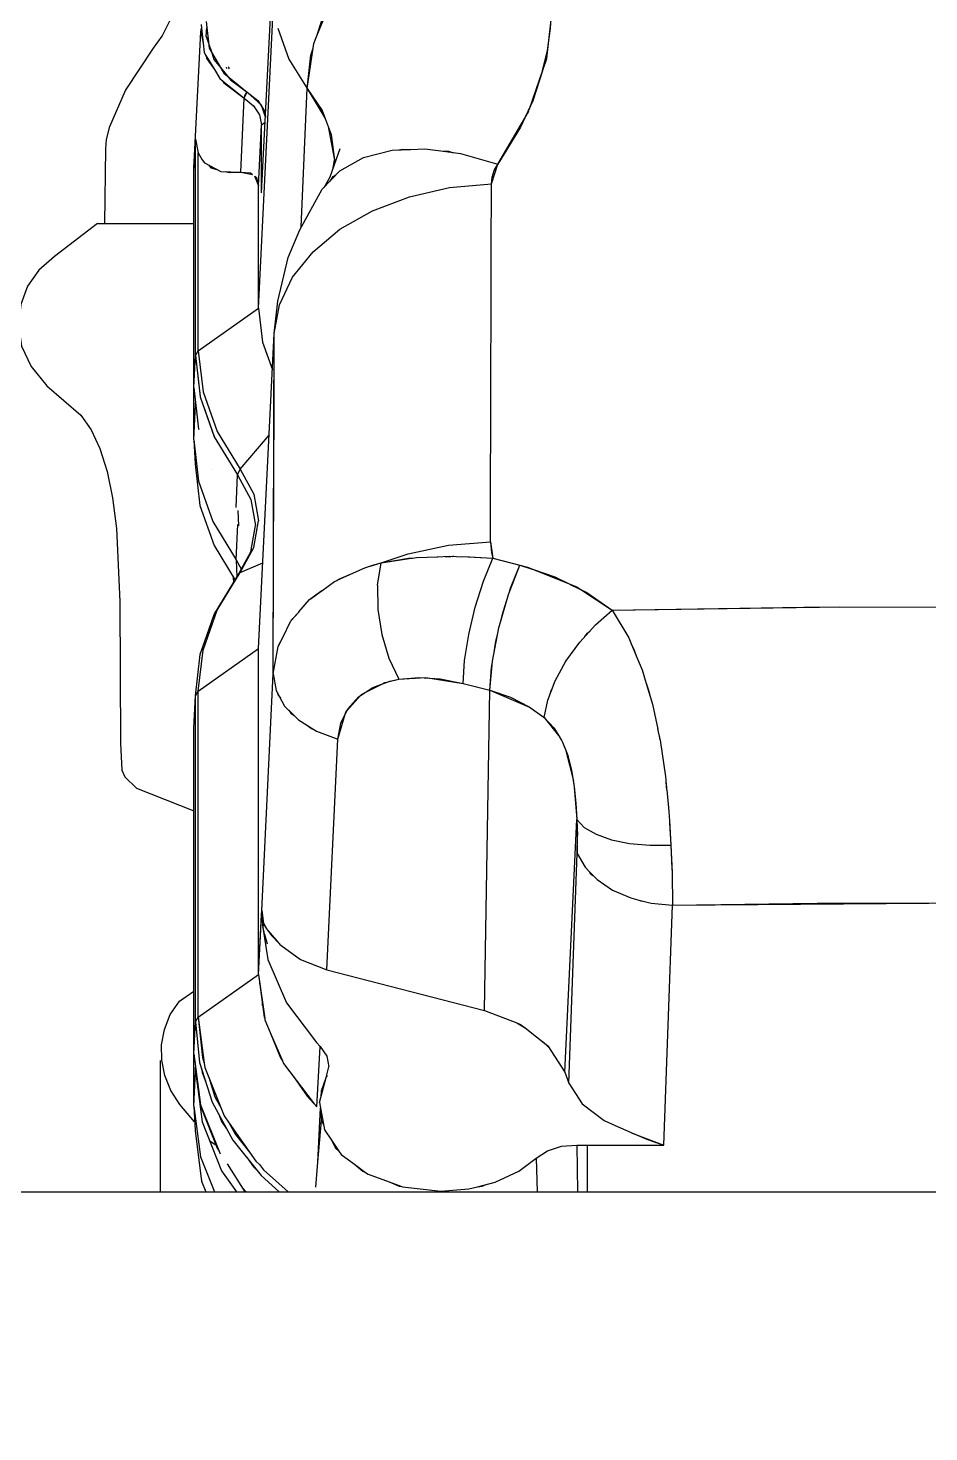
# Model space of a CAD drawing. Header units: millimetres. Extents: x 1084702 to 1166801, y 36632 to 124519.
# Drawn here: x 1102688 to 1102779.5, y 45858.5 to 46001 of the extents above; entities that cross this region are included whole.
import ezdxf

# ---------------------------------------------------------------- set-up
doc = ezdxf.new("R2010")
doc.units = ezdxf.units.MM
doc.header["$LTSCALE"] = 250
doc.layers.get('0').update_dxf_attribs({"color": 255})
doc.layers.add('%posline', color=240, linetype='Continuous')
doc.layers.add('%symbol', color=1, linetype='Continuous')
doc.styles.add('ROMANS', font='ROMANS.shx', dxfattribs={"height": 100})
doc.dimstyles.new('dott', dxfattribs={"dimscale": 100, "dimtxt": 150, "dimasz": 0.01, "dimexe": 0.5, "dimexo": 1, "dimgap": 1, "dimtad": 1, "dimdsep": 46, "dimtxsty": 'ROMANS', "dimcen": 1.5, "dimclrd": 1, "dimclre": 1, "dimclrt": 2, "dimazin": 2, "dimtfac": 1, "dimtmove": 2, "dimatfit": 3, "dimldrblk": 'DOT', "dimfxl": 1, "dimtvp": 100, "dimtolj": 1, "dimarcsym": 0})

# ---------------------------------------------------------------- blocks, each defined once
blk = doc.blocks.new('_Dot')
at = {"color": 0, "linetype": 'ByBlock', "lineweight": -2}
blk.add_line((-0.5, 0), (-1, 0), dxfattribs=at)
at = {"color": 0, "linetype": 'ByBlock', "const_width": 0.5}
blk.add_lwpolyline([(-0.25, 0, 1), (0.25, 0, 1)], format="xyb", close=True, dxfattribs=at)
blk = doc.blocks.new('GENERATOR-BORDE')
for p, q in [((-2371.62, -339.52), (-1799.18, -339.51)), ((-2139.98, -339.52), (-2139.98, -352.88)), ((-2136.46, -345.76), (-2135.79, -340.61)), ((-2135.91, -343.07), (-2134.49, -339.52)), ((-2135.85, -340.86), (-2135.81, -340.74)), ((-2135.79, -340.61), (-2135.35, -339.52)), ((-2133.76, -341.66), (-2132.26, -339.52)), ((-2133.21, -342.37), (-2131.39, -339.52)), ((-2131.67, -339.96), (-2131.27, -339.52)), ((-2129.75, -341.19), (-2127.92, -339.52)), ((-2129.5, -341.77), (-2127.02, -339.52)), ((-2124.2, -340.01), (-2123.98, -342.54)), ((-2118.89, -341.32), (-2116.76, -340.53)), ((-2116.76, -340.53), (-2115.56, -340.09)), ((-2116.76, -340.53), (-2115.72, -340.11)), ((-2115.72, -340.11), (-2115.56, -340.09)), ((-2115.56, -340.09), (-2115.4, -340.03)), ((-2115.4, -340.03), (-2111.52, -339.58)), ((-2111.52, -339.58), (-2111.52, -339.58)), ((-2111.52, -339.58), (-2108.67, -339.82)), ((-2108.67, -339.82), (-2107.78, -340.05)), ((-2107.78, -340.05), (-2107.31, -340.11)), ((-2107.78, -340.05), (-2105.99, -340.51)), ((-2107.31, -340.11), (-2106.89, -340.28)), ((-2105.99, -340.51), (-2103.6, -341.62)), ((-2101.82, -342.93), (-2101.73, -339.52)), ((-2097.71, -344.28), (-2097.62, -339.52)), ((-2096.61, -339.52), (-2096.61, -344.27)), ((-2136.46, -345.76), (-2135.85, -340.86)), ((-2135.74, -346.63), (-2133.76, -341.66)), ((-2132.62, -344.78), (-2129.75, -341.19)), ((-2131.18, -342.98), (-2130.54, -342.06)), ((-2130.54, -342.06), (-2130.16, -341.7)), ((-2129.91, -342.29), (-2129.5, -341.77)), ((-2120.26, -342.33), (-2119.14, -341.5)), ((-2120.26, -342.33), (-2119.42, -341.62)), ((-2119.42, -341.62), (-2119.14, -341.5)), ((-2119.14, -341.5), (-2118.89, -341.32)), ((-2103.6, -341.62), (-2103.59, -341.63)), ((-2103.59, -341.63), (-2103.59, -341.63)), ((-2103.59, -341.63), (-2101.82, -342.93)), ((-2136.58, -348.23), (-2135.91, -343.07)), ((-2136.58, -348.23), (-2135.91, -343.07)), ((-2135.91, -348.37), (-2133.92, -343.39)), ((-2132.98, -346.5), (-2130.29, -342.64)), ((-2132.36, -345.35), (-2130.93, -343.56)), ((-2130.29, -342.64), (-2129.91, -342.29)), ((-2123.98, -342.54), (-2123.63, -346.77)), ((-2123.98, -342.54), (-2123.71, -348.07)), ((-2121.86, -343.67), (-2121.62, -343.32)), ((-2121.62, -343.32), (-2120.26, -342.33)), ((-2101.82, -342.93), (-2100.68, -343.68)), ((-2101.82, -342.93), (-2100.68, -343.68)), ((-2135.86, -348.17), (-2134.21, -343.95)), ((-2134.97, -344.7), (-2134.33, -344.25)), ((-2134.97, -344.7), (-2134.33, -344.25)), ((-2134.72, -348.64), (-2132.62, -344.78)), ((-2134.21, -343.95), (-2134.02, -343.65)), ((-2123.32, -345.84), (-2122.6, -344.77)), ((-2122.6, -344.77), (-2121.86, -343.67)), ((-2122.6, -344.77), (-2122.17, -343.93)), ((-2122.17, -343.93), (-2121.86, -343.67)), ((-2100.68, -343.68), (-2099.26, -344.15)), ((-2100.68, -343.68), (-2099.26, -344.15)), ((-2099.26, -344.15), (-2097.71, -344.28)), ((-2099.26, -344.15), (-2097.71, -344.28)), ((-2097.71, -344.28), (-2096.61, -344.27)), ((-2097.71, -344.28), (-2096.61, -344.27)), ((-2096.61, -344.27), (-2088.88, -344.27)), ((-2096.61, -344.27), (-2088.88, -344.27)), ((-2091.96, -345.45), (-2090.54, -344.84)), ((-2091.8, -345.38), (-2088.88, -344.27)), ((-2090.54, -344.84), (-2088.88, -344.27)), ((-2090.23, -344.74), (-2090.05, -344.71)), ((-2089.68, -344.55), (-2089.62, -344.55)), ((-2088.88, -344.27), (-2087.99, -368.65)), ((-2088.88, -344.27), (-2087.99, -368.65)), ((-2136.58, -348.23), (-2136.46, -345.76)), ((-2136.58, -348.23), (-2136.46, -345.76)), ((-2133.77, -346.68), (-2133.25, -345.94)), ((-2132.98, -346.5), (-2132.36, -345.35)), ((-2123.81, -348.6), (-2123.32, -345.84)), ((-2123.63, -346.77), (-2123.41, -346.34)), ((-2094.93, -346.78), (-2093.81, -346.25)), ((-2094.93, -346.78), (-2093.81, -346.25)), ((-2093.81, -346.25), (-2092.18, -345.54)), ((-2092.18, -345.54), (-2092.12, -345.52)), ((-2092.11, -345.5), (-2092.07, -345.48)), ((-2092.07, -345.48), (-2091.97, -345.45)), ((-2136.41, -351.77), (-2135.74, -346.63)), ((-2135.47, -352.17), (-2133.5, -347.23)), ((-2134.09, -347.48), (-2133.77, -346.68)), ((-2133.5, -347.23), (-2132.98, -346.5)), ((-2123.63, -346.77), (-2123.63, -347.59)), ((-2097.16, -348.46), (-2094.93, -346.78)), ((-2097.16, -348.46), (-2094.93, -346.78)), ((-2136.58, -348.23), (-2136.58, -353.54)), ((-2136.58, -348.23), (-2136.41, -351.77)), ((-2136.58, -348.23), (-2136.58, -353.54)), ((-2136.58, -348.23), (-2136.41, -351.77)), ((-2136.58, -353.54), (-2135.91, -348.37)), ((-2135.99, -352.67), (-2134.72, -348.64)), ((-2135.87, -348.27), (-2135.86, -348.17)), ((-2135.07, -351.18), (-2134.44, -349.18)), ((-2134.44, -349.18), (-2133.81, -348.03)), ((-2127.47, -352.56), (-2124.38, -348.47)), ((-2126.47, -351.24), (-2125.07, -349.23)), ((-2125.07, -349.23), (-2124.44, -348.54)), ((-2124.38, -348.47), (-2124.08, -348.16)), ((-2124.08, -348.16), (-2123.76, -354.3)), ((-2124.08, -348.16), (-2123.76, -354.3)), ((-2123.81, -348.6), (-2123.14, -351.13)), ((-2123.66, -349.16), (-2123.63, -349.79)), ((-2123.63, -349.27), (-2123.63, -349.79)), ((-2098.5, -350.57), (-2097.16, -348.46)), ((-2098.5, -350.57), (-2097.16, -348.46)), ((-2135.75, -351.65), (-2135.36, -350.66)), ((-2123.63, -349.79), (-2123.14, -351.13)), ((-2098.93, -351.69), (-2098.5, -350.57)), ((-2098.93, -351.69), (-2098.5, -350.57)), ((-2098.5, -350.57), (-2097.65, -373.89)), ((-2098.5, -350.57), (-2097.65, -373.89)), ((-2136.41, -351.77), (-2136.41, -352.19)), ((-2135.81, -352.09), (-2135.75, -351.65)), ((-2135.52, -352.6), (-2135.47, -352.17)), ((-2123.14, -351.12), (-2123.14, -351.13)), ((-2123.14, -351.12), (-2123.14, -351.13)), ((-2123.14, -351.13), (-2122.87, -352.21)), ((-2123.14, -351.13), (-2123, -351.33)), ((-2123.14, -351.13), (-2122.87, -352.21)), ((-2100.63, -354.37), (-2098.93, -351.69)), ((-2098.93, -351.69), (-2097.71, -377.33)), ((-2136.58, -353.54), (-2136.58, -386.65)), ((-2136.58, -353.54), (-2136.42, -356.79)), ((-2136.58, -353.54), (-2136.42, -356.79)), ((-2136.58, -353.54), (-2136.58, -386.65)), ((-2136.42, -356.79), (-2135.99, -352.67)), ((-2136.13, -357.27), (-2135.52, -352.6)), ((-2136.13, -357.27), (-2135.7, -353.18)), ((-2135.7, -353.18), (-2135.52, -352.6)), ((-2128.82, -355.7), (-2127.59, -352.83)), ((-2128.82, -355.7), (-2127.78, -353.12)), ((-2127.78, -353.12), (-2127.59, -352.83)), ((-2127.59, -352.83), (-2127.47, -352.56)), ((-2123.76, -354.3), (-2123.08, -353.31)), ((-2123.76, -354.3), (-2123.08, -353.31)), ((-2123.08, -353.31), (-2122.87, -352.21)), ((-2123.08, -353.31), (-2122.87, -352.21)), ((-2127.19, -358.73), (-2124.13, -354.68)), ((-2127.19, -358.73), (-2124.13, -354.68)), ((-2124.13, -354.68), (-2123.76, -354.3)), ((-2124.13, -354.68), (-2123.76, -354.3)), ((-2102.96, -356.17), (-2100.63, -354.37)), ((-2101.1, -354.73), (-2100.45, -354.1)), ((-2129.37, -356.99), (-2128.82, -355.7)), ((-2103.8, -356.68), (-2102.96, -356.17)), ((-2103.43, -356.53), (-2102.96, -356.17)), ((-2136.42, -356.79), (-2136.13, -357.27)), ((-2136.42, -356.79), (-2136.42, -389.91)), ((-2136.42, -356.79), (-2136.13, -357.27)), ((-2136.42, -356.79), (-2136.42, -389.91)), ((-2136.13, -357.27), (-2136.13, -390.39)), ((-2136.13, -357.27), (-2130.01, -361.6)), ((-2136.13, -357.27), (-2130.01, -361.6)), ((-2136.13, -357.27), (-2136.13, -390.39)), ((-2130.01, -361.6), (-2129.39, -357.13)), ((-2130.01, -361.6), (-2129.45, -357.28)), ((-2129.45, -357.28), (-2129.39, -357.13)), ((-2129.39, -357.13), (-2129.37, -356.99)), ((-2107.06, -357.96), (-2103.8, -356.68)), ((-2103.8, -356.68), (-2103.43, -356.53)), ((-2129.6, -358.44), (-2129.6, -358.65)), ((-2129.6, -358.44), (-2129.6, -358.65)), ((-2129.07, -363.12), (-2127.19, -358.73)), ((-2129.07, -363.12), (-2127.19, -358.73)), ((-2123.08, -362.09), (-2107.06, -357.96)), ((-2107.06, -357.96), (-2106.53, -390.48)), ((-2107.06, -357.96), (-2106.53, -390.48)), ((-2129.88, -360.62), (-2129.88, -360.69)), ((-2129.88, -360.62), (-2129.88, -360.69)), ((-2130.01, -361.6), (-2129.71, -367.68)), ((-2130.01, -361.6), (-2130.01, -394.72)), ((-2130.01, -361.6), (-2129.69, -368.1)), ((-2130.01, -361.6), (-2130.01, -394.72)), ((-2125.75, -363.12), (-2123.08, -362.09)), ((-2123.08, -362.09), (-2121.95, -385.5)), ((-2123.08, -362.09), (-2121.95, -385.5)), ((-2129.59, -366.38), (-2129.07, -363.12)), ((-2129.07, -363.14), (-2129.07, -363.12)), ((-2127.76, -364.58), (-2125.75, -363.12)), ((-2127.76, -364.58), (-2125.75, -363.12)), ((-2129.42, -365.69), (-2129.12, -364.7)), ((-2129.05, -366.04), (-2127.97, -364.8)), ((-2128.69, -365.55), (-2127.93, -364.75)), ((-2127.92, -364.74), (-2127.85, -364.66)), ((-2127.85, -364.66), (-2127.76, -364.58)), ((-2129.71, -367.66), (-2129.59, -366.38)), ((-2129.71, -367.66), (-2129.59, -366.38)), ((-2129.59, -366.38), (-2129.49, -365.89)), ((-2129.59, -366.38), (-2129.59, -366.38)), ((-2129.59, -366.38), (-2129.52, -366.57)), ((-2129.59, -366.38), (-2129.52, -366.57)), ((-2129.5, -366.77), (-2129.28, -366.37)), ((-2129.5, -366.77), (-2129.32, -366.42)), ((-2129.49, -365.89), (-2129.43, -365.7)), ((-2129.43, -365.71), (-2129.37, -365.44)), ((-2129.37, -365.44), (-2129.29, -365.25)), ((-2129.32, -366.42), (-2129.28, -366.35)), ((-2129.27, -366.35), (-2129.21, -366.23)), ((-2129.21, -366.23), (-2129.11, -366.11)), ((-2129.1, -366.11), (-2128.69, -365.55)), ((-2129.71, -367.68), (-2129.5, -366.77)), ((-2129.71, -367.66), (-2129.5, -366.77)), ((-2129.71, -367.68), (-2129.7, -367.64)), ((-2129.71, -367.68), (-2129.69, -368.1)), ((-2129.71, -367.68), (-2129.69, -368.1)), ((-2129.69, -368.1), (-2129.5, -366.77)), ((-2129.69, -368.1), (-2129.5, -366.77)), ((-2129.6, -367.19), (-2129.6, -367.2)), ((-2129.6, -367.19), (-2129.6, -367.2)), ((-2129.52, -366.57), (-2129.5, -366.77)), ((-2129.52, -366.57), (-2129.5, -366.77)), ((-2129.69, -368.1), (-2128.53, -392.14)), ((-2129.69, -368.1), (-2128.53, -392.14)), ((-2092.21, -369.38), (-2091.52, -369.2)), ((-2091.52, -369.2), (-2090.84, -369.03)), ((-2091.52, -369.2), (-2091.2, -369.08)), ((-2091.2, -369.08), (-2090.84, -369.03)), ((-2090.84, -369.03), (-2090.15, -368.86)), ((-2090.15, -368.86), (-2087.99, -368.65)), ((-2088.03, -371.91), (-2087.99, -368.65)), ((-2087.99, -368.65), (-2061.96, -368.85)), ((-2087.99, -368.65), (-2070.87, -368.87)), ((-2070.87, -368.87), (-2042.98, -368.8)), ((-2095.65, -371.24), (-2094.07, -370.18)), ((-2094.07, -370.18), (-2092.21, -369.38)), ((-2096.86, -372.49), (-2096.45, -372.07)), ((-2096.45, -372.07), (-2096.05, -371.66)), ((-2096.45, -372.07), (-2096.3, -371.84)), ((-2096.3, -371.84), (-2096.05, -371.66)), ((-2096.05, -371.66), (-2095.65, -371.24)), ((-2088.14, -374.74), (-2088.03, -371.91)), ((-2097.65, -373.89), (-2096.86, -372.49)), ((-2088.14, -374.74), (-2088.04, -372.38)), ((-2088.04, -372.38), (-2088.04, -372.21)), ((-2097.71, -377.33), (-2097.65, -373.89)), ((-2097.65, -373.89), (-2097.64, -375.73)), ((-2094.18, -375.29), (-2092.34, -374.92)), ((-2094.18, -375.29), (-2092.34, -374.92)), ((-2092.34, -374.92), (-2090.29, -374.73)), ((-2092.34, -374.92), (-2090.29, -374.73)), ((-2090.29, -374.73), (-2088.14, -374.74)), ((-2090.29, -374.73), (-2088.14, -374.74)), ((-2088.28, -377), (-2088.14, -374.74)), ((-2088.25, -376.6), (-2088.14, -374.74)), ((-2097.71, -377.33), (-2097.64, -375.73)), ((-2096.94, -376.53), (-2095.74, -375.84)), ((-2096.94, -376.53), (-2095.74, -375.84)), ((-2095.74, -375.84), (-2094.18, -375.29)), ((-2095.74, -375.84), (-2094.18, -375.29)), ((-2098.01, -381.01), (-2097.71, -377.33)), ((-2097.79, -379.01), (-2097.71, -377.33)), ((-2097.71, -377.33), (-2096.94, -376.53)), ((-2097.71, -377.33), (-2096.94, -376.53)), ((-2088.35, -378.14), (-2088.3, -377.22)), ((-2088.3, -377.23), (-2088.25, -376.6)), ((-2097.96, -380.7), (-2097.79, -379.01)), ((-2088.57, -380.34), (-2088.35, -378.14)), ((-2098.06, -381.28), (-2097.96, -380.7)), ((-2088.67, -381.27), (-2088.6, -380.57)), ((-2088.65, -381.13), (-2088.58, -380.34)), ((-2098.86, -384.44), (-2098.05, -381.27)), ((-2098.24, -382.37), (-2098.07, -381.32)), ((-2089.25, -385.39), (-2088.71, -381.72)), ((-2088.71, -381.72), (-2088.68, -381.38)), ((-2088.68, -381.39), (-2088.65, -381.13)), ((-2098.66, -383.96), (-2098.24, -382.37)), ((-2099.17, -385.2), (-2098.66, -383.96)), ((-2124.39, -386.48), (-2124.12, -386.31)), ((-2124.12, -386.31), (-2121.95, -385.5)), ((-2121.95, -385.5), (-2121.22, -388.04)), ((-2121.95, -385.5), (-2121.66, -387.13)), ((-2101.01, -387.7), (-2099.44, -385.72)), ((-2100.04, -386.67), (-2099.46, -385.73)), ((-2099.45, -385.72), (-2099.26, -385.41)), ((-2099.3, -385.48), (-2099.17, -385.19)), ((-2099.26, -385.41), (-2099.17, -385.21)), ((-2089.5, -386.54), (-2089.33, -385.8)), ((-2089.44, -386.26), (-2089.31, -385.66)), ((-2089.33, -385.8), (-2089.3, -385.62)), ((-2089.3, -385.62), (-2089.25, -385.39)), ((-2136.58, -386.65), (-2136.42, -389.91)), ((-2136.58, -386.65), (-2136.42, -389.91)), ((-2126.38, -387.89), (-2125.96, -387.46)), ((-2125.96, -387.46), (-2125.04, -386.89)), ((-2125.04, -386.89), (-2124.39, -386.48)), ((-2125.04, -386.89), (-2124.62, -386.57)), ((-2124.87, -386.76), (-2124.86, -386.77)), ((-2124.62, -386.57), (-2124.39, -386.48)), ((-2121.66, -387.13), (-2120.96, -388.58)), ((-2102.53, -388.79), (-2101.01, -387.7)), ((-2101.01, -387.7), (-2100.04, -386.67)), ((-2101.01, -387.7), (-2100.65, -389.48)), ((-2101.01, -387.7), (-2101.01, -387.7)), ((-2090.03, -389.05), (-2089.49, -386.53)), ((-2128.23, -390.46), (-2127.36, -388.87)), ((-2127.36, -388.87), (-2126.38, -387.89)), ((-2126.94, -388.45), (-2126.72, -388.14)), ((-2126.8, -388.25), (-2126.8, -388.3)), ((-2126.72, -388.14), (-2126.38, -387.89)), ((-2121.22, -388.05), (-2121.16, -388.26)), ((-2121.16, -388.26), (-2121.06, -388.37)), ((-2121.06, -388.37), (-2119.65, -389.94)), ((-2120.96, -388.58), (-2119.87, -389.8)), ((-2106.53, -390.48), (-2102.49, -388.76)), ((-2104.44, -389.78), (-2102.53, -388.79)), ((-2090.63, -391.07), (-2090.03, -389.05)), ((-2136.42, -389.91), (-2136.13, -390.39)), ((-2136.42, -389.91), (-2136.13, -390.39)), ((-2136.42, -389.91), (-2135.94, -394.1)), ((-2136.13, -390.39), (-2135.65, -394.54)), ((-2136.13, -390.39), (-2130.01, -394.72)), ((-2136.13, -390.39), (-2130.01, -394.72)), ((-2136.13, -390.39), (-2135.65, -394.54)), ((-2128.53, -392.14), (-2128.23, -390.46)), ((-2128.1, -390.23), (-2128.06, -390.05)), ((-2128.06, -390.05), (-2127.79, -389.67)), ((-2119.87, -389.8), (-2118.42, -390.75)), ((-2119.65, -389.94), (-2119.56, -390.05)), ((-2119.56, -390.05), (-2119.25, -390.21)), ((-2119.25, -390.21), (-2117.49, -391.1)), ((-2109.25, -391.17), (-2106.53, -390.48)), ((-2109.25, -391.17), (-2106.53, -390.48)), ((-2106.53, -390.48), (-2104.44, -389.78)), ((-2106.53, -390.48), (-2106.27, -393.43)), ((-2106.53, -390.48), (-2106.36, -392.79)), ((-2100.65, -389.48), (-2099.9, -391.42)), ((-2100.4, -390.12), (-2100.32, -390.43)), ((-2100.32, -390.43), (-2100.15, -390.77)), ((-2090.67, -391.18), (-2090.39, -390.39)), ((-2090.39, -390.39), (-2090.25, -389.81)), ((-2118.42, -390.75), (-2116.69, -391.4)), ((-2117.49, -391.1), (-2117.19, -391.26)), ((-2117.19, -391.26), (-2116.88, -391.33)), ((-2116.88, -391.33), (-2115.77, -391.6)), ((-2116.78, -393.73), (-2115.76, -391.6)), ((-2116.78, -393.73), (-2115.76, -391.6)), ((-2116.69, -391.4), (-2115.76, -391.6)), ((-2115.77, -391.6), (-2115.76, -391.6)), ((-2115.76, -391.6), (-2113.74, -391.77)), ((-2115.76, -391.6), (-2113.04, -391.76)), ((-2113.74, -391.77), (-2111.56, -391.63)), ((-2113.04, -391.76), (-2109.25, -391.17)), ((-2111.56, -391.63), (-2109.25, -391.17)), ((-2109.25, -391.17), (-2109.09, -393.49)), ((-2109.25, -391.17), (-2109.09, -393.49)), ((-2099.9, -391.42), (-2098.8, -393.41)), ((-2091.08, -392.56), (-2090.66, -391.17)), ((-2128.53, -392.14), (-2128.45, -417.31)), ((-2128.53, -392.14), (-2128.01, -394.9)), ((-2128.53, -392.14), (-2128.48, -403.48)), ((-2109.09, -393.49), (-2108.67, -396.14)), ((-2109.09, -393.49), (-2108.67, -396.14)), ((-2106.36, -392.79), (-2106.29, -393.17)), ((-2106.27, -393.43), (-2105.62, -396.82)), ((-2098.8, -393.4), (-2098.8, -393.41)), ((-2098.8, -393.41), (-2097.41, -395.35)), ((-2098.8, -393.41), (-2098.79, -393.42)), ((-2091.66, -393.95), (-2091.08, -392.56)), ((-2135.94, -394.1), (-2134.5, -398.18)), ((-2135.93, -394.12), (-2135.93, -394.13)), ((-2135.93, -394.13), (-2134.83, -397.24)), ((-2135.65, -394.54), (-2135.65, -394.55)), ((-2135.65, -394.54), (-2134.22, -398.59)), ((-2135.65, -394.54), (-2135.65, -394.54)), ((-2135.65, -394.55), (-2134.22, -398.59)), ((-2130.01, -394.72), (-2128.43, -426.7)), ((-2130.01, -394.72), (-2128.43, -426.7)), ((-2128.52, -394.1), (-2128.52, -394.11)), ((-2128.01, -394.9), (-2127.99, -394.95)), ((-2127.99, -394.95), (-2127.98, -395)), ((-2127.99, -394.95), (-2127.58, -395.79)), ((-2117.51, -396.13), (-2116.78, -393.73)), ((-2117.5, -396.13), (-2116.78, -393.73)), ((-2106.14, -394.11), (-2105.92, -395.44)), ((-2092.17, -395.14), (-2091.94, -394.72)), ((-2092.13, -395.06), (-2091.66, -393.96)), ((-2091.94, -394.72), (-2091.66, -393.95)), ((-2127.99, -394.97), (-2127.97, -395)), ((-2127.98, -395), (-2127.55, -395.84)), ((-2127.56, -395.83), (-2126.77, -397.45)), ((-2117.89, -398.66), (-2117.51, -396.13)), ((-2117.89, -398.66), (-2117.5, -396.13)), ((-2108.67, -396.14), (-2108.01, -398.9)), ((-2108.67, -396.14), (-2108.01, -398.9)), ((-2105.92, -395.44), (-2105.72, -396.27)), ((-2097.41, -395.35), (-2095.82, -397.11)), ((-2096.88, -395.93), (-2096.63, -396.26)), ((-2096.63, -396.26), (-2096.35, -396.52)), ((-2094.11, -398.6), (-2092.43, -395.78)), ((-2092.43, -395.78), (-2092.16, -395.13)), ((-2126.77, -397.45), (-2126.7, -397.53)), ((-2126.7, -397.53), (-2126.65, -397.63)), ((-2126.69, -397.54), (-2125.93, -398.41)), ((-2126.65, -397.63), (-2125.9, -398.45)), ((-2105.62, -396.82), (-2104.65, -400.21)), ((-2105.46, -397.36), (-2105.26, -398.2)), ((-2095.82, -397.11), (-2094.11, -398.6)), ((-2134.5, -398.18), (-2132.14, -402.05)), ((-2134.49, -398.19), (-2134.49, -398.19)), ((-2134.49, -398.19), (-2132.14, -402.05)), ((-2134.22, -398.59), (-2131.88, -402.42)), ((-2134.22, -398.59), (-2134.22, -398.59)), ((-2134.22, -398.59), (-2131.97, -402.28)), ((-2134.22, -398.59), (-2134.22, -398.59)), ((-2125.92, -398.44), (-2124.84, -399.68)), ((-2117.92, -401.14), (-2117.89, -398.66)), ((-2117.92, -401.14), (-2117.89, -398.66)), ((-2108.01, -398.9), (-2107.18, -401.56)), ((-2108.01, -398.9), (-2107.18, -401.56)), ((-2105.26, -398.2), (-2104.84, -399.53)), ((-2097.29, -400.69), (-2094.11, -398.6)), ((-2096.69, -400.39), (-2094.11, -398.6)), ((-2094.12, -398.59), (-2094.11, -398.6)), ((-2094.11, -398.6), (-2074.64, -398.9)), ((-2094.11, -398.6), (-2073.1, -398.9)), ((-2074.64, -398.9), (-2073.06, -398.9)), ((-2073.06, -398.9), (-2071.08, -398.93)), ((-2071.08, -398.93), (-2059.5, -398.9)), ((-2124.84, -399.68), (-2124.69, -399.79)), ((-2124.69, -399.78), (-2124.58, -399.9)), ((-2124.68, -399.79), (-2123.67, -400.52)), ((-2124.58, -399.9), (-2123.58, -400.59)), ((-2123.59, -400.58), (-2122.29, -401.53)), ((-2104.65, -400.21), (-2103.49, -403.18)), ((-2104.55, -400.47), (-2104.43, -400.85)), ((-2098.37, -401.22), (-2096.69, -400.39)), ((-2134.53, -405.16), (-2132.39, -401.64)), ((-2134.53, -405.16), (-2132.39, -401.64)), ((-2132.6, -402), (-2132.57, -401.34)), ((-2132.6, -402), (-2132.57, -401.34)), ((-2132.28, -403.72), (-2132.2, -401.94)), ((-2132.28, -403.72), (-2132.2, -401.94)), ((-2132.14, -402.05), (-2131.88, -402.42)), ((-2132.14, -402.05), (-2130.78, -404.54)), ((-2132.14, -402.05), (-2131.88, -402.42)), ((-2132.14, -402.05), (-2130.78, -404.54)), ((-2128.5, -401.32), (-2128.49, -401.33)), ((-2128.5, -401.32), (-2128.49, -401.33)), ((-2122.29, -401.53), (-2122.05, -401.63)), ((-2122.05, -401.63), (-2121.85, -401.76)), ((-2122.03, -401.64), (-2120.8, -402.2)), ((-2121.85, -401.76), (-2120.67, -402.25)), ((-2117.92, -401.14), (-2117.58, -403.42)), ((-2117.92, -401.14), (-2117.58, -403.42)), ((-2107.18, -401.56), (-2106.24, -403.89)), ((-2107.18, -401.56), (-2106.24, -403.89)), ((-2104.43, -400.85), (-2103.49, -403.18)), ((-2102.71, -402.96), (-2097.71, -400.96)), ((-2102.11, -402.73), (-2099.94, -402)), ((-2099.94, -402), (-2098.41, -401.24)), ((-2097.71, -400.96), (-2097.29, -400.69)), ((-2132.28, -403.72), (-2131.75, -402.75)), ((-2132.28, -403.72), (-2131.75, -402.75)), ((-2131.88, -402.42), (-2130.5, -404.97)), ((-2131.88, -402.42), (-2129.58, -403.4)), ((-2131.88, -402.42), (-2129.58, -403.4)), ((-2131.88, -402.42), (-2130.5, -404.97)), ((-2128.48, -403.48), (-2128.44, -419.99)), ((-2120.69, -402.25), (-2119.21, -402.92)), ((-2119.21, -402.92), (-2118.71, -403.07)), ((-2118.72, -403.07), (-2118.56, -403.14)), ((-2118.68, -403.09), (-2117.58, -403.42)), ((-2118.56, -403.14), (-2117.58, -403.42)), ((-2117.58, -403.42), (-2114.81, -404.34)), ((-2117.58, -403.42), (-2114.81, -404.34)), ((-2117.58, -403.42), (-2114.5, -403.89)), ((-2117.58, -403.42), (-2114.78, -403.87)), ((-2106.24, -403.89), (-2103.49, -403.18)), ((-2106.24, -403.89), (-2103.49, -403.18)), ((-2103.49, -403.18), (-2102.25, -402.77)), ((-2103.49, -403.18), (-2102.71, -402.96)), ((-2134.65, -407.6), (-2132.28, -403.72)), ((-2134.65, -407.6), (-2132.28, -403.72)), ((-2132.28, -403.72), (-2132.13, -407.32)), ((-2130.78, -404.54), (-2130.32, -407.19)), ((-2130.78, -404.54), (-2130.32, -407.19)), ((-2130.77, -404.82), (-2130.75, -404.72)), ((-2114.81, -404.34), (-2110.73, -405.19)), ((-2114.81, -404.34), (-2110.73, -405.19)), ((-2114.78, -403.87), (-2114.38, -403.89)), ((-2114.39, -403.9), (-2113.99, -403.96)), ((-2113.99, -403.96), (-2111.81, -404.03)), ((-2111.87, -404.02), (-2110.63, -404.08)), ((-2111.07, -404.06), (-2110.5, -404.07)), ((-2110.63, -404.08), (-2110.3, -404.07)), ((-2110.31, -404.08), (-2110.17, -404.09)), ((-2110.17, -404.09), (-2109.9, -404.07)), ((-2109.93, -404.06), (-2108.6, -404.02)), ((-2109.33, -404.04), (-2106.24, -403.89)), ((-2108.6, -404.02), (-2106.24, -403.89)), ((-2106.48, -405.54), (-2106.24, -403.89)), ((-2106.48, -405.54), (-2106.37, -404.42)), ((-2106.37, -404.42), (-2106.24, -403.89)), ((-2135.98, -409.25), (-2134.53, -405.16)), ((-2135.98, -409.25), (-2134.53, -405.16)), ((-2130.5, -404.97), (-2130.03, -407.67)), ((-2130.5, -404.97), (-2130.03, -407.67)), ((-2110.73, -405.19), (-2106.48, -405.54)), ((-2110.73, -405.19), (-2106.48, -405.54)), ((-2106.48, -405.54), (-2106.46, -411.1)), ((-2136.1, -411.7), (-2134.65, -407.6)), ((-2136.1, -411.7), (-2134.65, -407.6)), ((-2132.12, -408.74), (-2132.05, -407.17)), ((-2132.12, -408.74), (-2132.05, -407.17)), ((-2130.78, -409.84), (-2130.32, -407.19)), ((-2130.78, -409.84), (-2130.32, -407.19)), ((-2130.5, -410.37), (-2130.03, -407.67)), ((-2130.5, -410.37), (-2130.03, -407.67)), ((-2132.28, -409.03), (-2132.14, -412.34)), ((-2132.28, -409.03), (-2132.14, -412.34)), ((-2136.46, -413.44), (-2135.98, -409.25)), ((-2136.46, -413.44), (-2135.98, -409.25)), ((-2132.14, -412.34), (-2130.78, -409.84)), ((-2132.14, -412.34), (-2130.78, -409.84)), ((-2131.88, -412.91), (-2130.5, -410.37)), ((-2131.88, -412.91), (-2130.5, -410.37)), ((-2136.58, -415.91), (-2136.1, -411.7)), ((-2136.58, -415.91), (-2136.1, -411.7)), ((-2106.46, -411.09), (-2106.43, -417.91)), ((-2136.58, -415.91), (-2136.46, -413.44)), ((-2136.58, -415.91), (-2136.46, -413.44)), ((-2134.64, -412.9), (-2134.64, -412.89)), ((-2134.5, -416.2), (-2132.14, -412.34)), ((-2134.22, -416.74), (-2131.88, -412.91)), ((-2134.22, -416.74), (-2131.88, -412.91)), ((-2132.14, -412.34), (-2131.88, -412.91)), ((-2132.14, -412.34), (-2131.88, -412.91)), ((-2131.88, -412.91), (-2128.94, -416.37)), ((-2131.88, -412.91), (-2128.94, -416.37)), ((-2136.58, -415.91), (-2136.58, -421.21)), ((-2136.58, -415.91), (-2136.41, -419.45)), ((-2136.58, -415.91), (-2136.58, -421.21)), ((-2136.58, -415.91), (-2136.41, -419.45)), ((-2135.94, -420.28), (-2134.5, -416.2)), ((-2135.61, -419.34), (-2134.51, -416.23)), ((-2134.51, -416.23), (-2134.5, -416.21)), ((-2136.58, -421.21), (-2136.1, -417)), ((-2136.09, -416.98), (-2136.08, -416.96)), ((-2135.65, -420.78), (-2134.22, -416.74)), ((-2135.65, -420.78), (-2134.22, -416.74)), ((-2134.22, -416.74), (-2134.22, -416.74)), ((-2128.45, -417.31), (-2128.43, -426.7)), ((-2106.43, -417.91), (-2106.42, -423.48)), ((-2136.42, -424.47), (-2135.94, -420.28)), ((-2136.42, -424.47), (-2135.94, -420.29)), ((-2136.41, -419.45), (-2136.41, -419.7)), ((-2135.94, -420.29), (-2135.94, -420.28)), ((-2128.44, -419.99), (-2128.43, -426.7)), ((-2136.58, -421.21), (-2136.54, -420.85)), ((-2136.58, -421.21), (-2136.58, -443.16)), ((-2136.58, -421.21), (-2136.58, -443.16)), ((-2136.58, -421.21), (-2136.42, -424.47)), ((-2136.58, -421.21), (-2136.42, -424.47)), ((-2136.13, -424.95), (-2135.65, -420.78)), ((-2136.13, -424.95), (-2135.65, -420.79)), ((-2135.65, -420.79), (-2135.65, -420.79)), ((-2129.61, -425.82), (-2128.61, -423)), ((-2129.61, -425.82), (-2128.61, -423)), ((-2106.42, -423.47), (-2106.4, -427.99)), ((-2136.42, -424.47), (-2136.42, -446.44)), ((-2136.42, -424.47), (-2136.13, -424.95)), ((-2136.42, -424.47), (-2136.13, -424.95)), ((-2136.42, -424.47), (-2136.42, -446.44)), ((-2136.13, -424.95), (-2136.13, -445.05)), ((-2136.13, -424.95), (-2130.01, -429.28)), ((-2136.13, -424.95), (-2136.13, -445.05)), ((-2136.13, -424.95), (-2130.01, -429.28)), ((-2130.01, -429.28), (-2129.61, -425.82)), ((-2130.01, -429.28), (-2129.61, -425.82)), ((-2128.43, -426.7), (-2127.88, -429.62)), ((-2128.43, -426.7), (-2128.05, -429.99)), ((-2128.43, -426.7), (-2127.88, -429.62)), ((-2128.43, -426.7), (-2128.05, -429.99)), ((-2106.41, -426.83), (-2106.4, -429.23)), ((-2106.4, -427.99), (-2106.4, -432.08)), ((-2130.01, -429.28), (-2128.44, -460.98)), ((-2130.01, -429.28), (-2130.01, -441.72)), ((-2130.01, -429.28), (-2128.44, -460.98)), ((-2130.01, -429.28), (-2130.01, -441.72)), ((-2127.88, -429.62), (-2126.55, -432.43)), ((-2127.88, -429.62), (-2126.55, -432.43)), ((-2126.55, -432.43), (-2124.48, -435.01)), ((-2126.55, -432.43), (-2124.48, -435.01)), ((-2106.39, -432.07), (-2106.39, -434.99)), ((-2124.48, -435.01), (-2121.75, -437.29)), ((-2124.48, -435.01), (-2121.75, -437.29)), ((-2106.39, -434.99), (-2106.37, -441.92)), ((-2125.69, -437.53), (-2125.09, -451.59)), ((-2125.69, -437.53), (-2125.09, -451.59)), ((-2121.75, -437.29), (-2118.45, -439.17)), ((-2121.75, -437.29), (-2118.45, -439.17)), ((-2146.36, -437.88), (-2136.58, -437.88)), ((-2118.45, -439.17), (-2114.7, -440.6)), ((-2118.45, -439.17), (-2114.7, -440.6)), ((-2130.41, -442.71), (-2130.01, -441.72)), ((-2130.22, -442.55), (-2130.01, -441.72)), ((-2130.01, -441.72), (-2129.71, -447.91)), ((-2130.01, -441.72), (-2129.71, -447.91)), ((-2129.71, -440.99), (-2128.46, -465.74)), ((-2129.71, -440.99), (-2129.71, -447.91)), ((-2129.71, -440.99), (-2128.46, -465.74)), ((-2129.71, -440.99), (-2129.71, -447.91)), ((-2129.71, -440.99), (-2129.65, -442.44)), ((-2123.55, -441.35), (-2121.76, -443.23)), ((-2123.36, -441.54), (-2122.73, -442.61)), ((-2114.7, -440.6), (-2110.63, -441.53)), ((-2114.7, -440.6), (-2110.63, -441.53)), ((-2110.63, -441.53), (-2106.37, -441.92)), ((-2110.63, -441.53), (-2106.37, -441.92)), ((-2106.37, -441.92), (-2105.71, -443.89)), ((-2106.37, -441.92), (-2106.3, -442.6)), ((-2136.58, -443.16), (-2136.58, -443.42)), ((-2136.58, -443.16), (-2136.42, -446.44)), ((-2136.58, -443.16), (-2136.42, -446.44)), ((-2136.58, -443.42), (-2136.58, -443.53)), ((-2136.58, -443.42), (-2136.42, -446.68)), ((-2136.58, -443.42), (-2136.41, -446.75)), ((-2135.5, -444.04), (-2133.85, -443.16)), ((-2134.84, -443.53), (-2134.25, -443.37)), ((-2133.85, -443.16), (-2131.8, -443.1)), ((-2133.39, -443.15), (-2133.01, -443.05)), ((-2133.01, -443.05), (-2131.8, -443.1)), ((-2131.8, -443.1), (-2130.61, -442.86)), ((-2131.8, -443.1), (-2130.84, -443.02)), ((-2131.8, -443.1), (-2131.47, -450.6)), ((-2131.8, -443.1), (-2131.47, -450.6)), ((-2130.84, -443.02), (-2130.64, -442.87)), ((-2130.4, -442.68), (-2130.22, -442.55)), ((-2129.65, -442.44), (-2129.62, -442.65)), ((-2122.75, -442.18), (-2122.43, -442.66)), ((-2122.73, -442.61), (-2121.73, -445.48)), ((-2122.48, -443.32), (-2122.31, -444.31)), ((-2122.43, -442.66), (-2122.12, -442.85)), ((-2122.41, -442.54), (-2122.38, -442.69)), ((-2122.4, -442.55), (-2122.4, -442.6)), ((-2122.35, -442.6), (-2122.3, -442.74)), ((-2122.34, -442.61), (-2122.29, -442.74)), ((-2121.76, -443.23), (-2119.36, -444.57)), ((-2106.36, -442.04), (-2106.34, -442.03)), ((-2106.3, -442.6), (-2106.08, -443.26)), ((-2106.08, -443.26), (-2105.71, -443.89)), ((-2136.58, -443.53), (-2136.42, -446.68)), ((-2136.58, -443.56), (-2136.56, -443.62)), ((-2136.58, -443.58), (-2136.56, -443.71)), ((-2136.58, -443.58), (-2136.56, -443.71)), ((-2136.13, -445.05), (-2135.75, -444.36)), ((-2135.75, -444.36), (-2135.5, -444.04)), ((-2135.09, -443.82), (-2134.84, -443.53)), ((-2134.78, -443.51), (-2134.74, -443.64)), ((-2134.78, -443.51), (-2134.74, -443.64)), ((-2122.94, -447.74), (-2122.31, -444.31)), ((-2122.63, -446.92), (-2122.31, -444.31)), ((-2122.4, -443.56), (-2122.31, -444.3)), ((-2122.31, -444.31), (-2122.31, -444.31)), ((-2119.36, -444.57), (-2116.45, -445.32)), ((-2109.5, -444.98), (-2105.71, -443.89)), ((-2105.71, -443.89), (-2102.74, -448.97)), ((-2136.42, -446.44), (-2136.13, -445.05)), ((-2136.42, -446.44), (-2136.13, -445.05)), ((-2122.49, -445.25), (-2122.43, -445.26)), ((-2116.45, -445.32), (-2114.61, -445.4)), ((-2115.78, -445.35), (-2115.38, -445.44)), ((-2115.38, -445.44), (-2114.61, -445.4)), ((-2114.62, -445.4), (-2114.62, -445.4)), ((-2114.6, -445.4), (-2113.13, -445.46)), ((-2113.13, -445.46), (-2111.51, -445.25)), ((-2111.51, -445.25), (-2109.5, -444.98)), ((-2111.51, -445.25), (-2110.73, -445.21)), ((-2110.73, -445.21), (-2110.23, -445.07)), ((-2136.42, -446.44), (-2136.41, -446.75)), ((-2136.42, -446.44), (-2136.41, -446.75)), ((-2136.42, -446.44), (-2136.42, -446.44)), ((-2136.42, -446.68), (-2136.41, -446.73)), ((-2136.41, -446.75), (-2135.88, -457.33)), ((-2123.56, -449.37), (-2122.63, -446.92)), ((-2122.88, -447.41), (-2122.82, -447.42)), ((-2122.88, -447.41), (-2122.82, -447.42)), ((-2122.88, -447.42), (-2122.82, -447.42)), ((-2122.83, -447.12), (-2122.71, -447.14)), ((-2130.52, -449.84), (-2129.92, -448.92)), ((-2130.52, -449.84), (-2129.92, -448.92)), ((-2129.94, -448.95), (-2129.94, -448.95)), ((-2129.92, -448.92), (-2129.71, -447.91)), ((-2129.92, -448.92), (-2129.71, -447.91)), ((-2129.75, -449.93), (-2129.32, -448.6)), ((-2129.71, -447.91), (-2129.35, -448.16)), ((-2129.71, -447.91), (-2129.35, -448.16)), ((-2129.44, -449.36), (-2129.31, -448.77)), ((-2125.09, -451.59), (-2123.25, -448.54)), ((-2123.26, -448.56), (-2123.26, -448.57)), ((-2123.26, -448.56), (-2123.26, -448.57)), ((-2102.7, -449.04), (-2102.64, -449.15)), ((-2131.47, -450.6), (-2130.52, -449.84)), ((-2131.47, -450.6), (-2130.52, -449.84)), ((-2131.15, -451.21), (-2129.75, -449.93)), ((-2131.15, -451.21), (-2130.1, -450.37)), ((-2130.14, -449.26), (-2130.14, -449.26)), ((-2130.1, -450.37), (-2129.44, -449.36)), ((-2125.09, -451.59), (-2123.56, -449.37)), ((-2102.64, -449.15), (-2102.58, -449.32)), ((-2102.55, -449.41), (-2100.76, -454.62)), ((-2102.44, -449.72), (-2102.41, -449.72)), ((-2133.69, -452.4), (-2131.47, -450.6)), ((-2133.52, -452.16), (-2131.47, -450.6)), ((-2133.52, -453.14), (-2131.15, -451.21)), ((-2132.86, -452.47), (-2131.15, -451.21)), ((-2132.25, -451.23), (-2132.21, -451.17)), ((-2131.47, -450.6), (-2131.38, -450.93)), ((-2131.47, -450.6), (-2131.15, -451.21)), ((-2131.38, -450.93), (-2131.15, -451.21)), ((-2126.94, -454.58), (-2125.09, -451.59)), ((-2126.94, -454.58), (-2125.09, -451.59)), ((-2125.09, -451.59), (-2124.7, -454.98)), ((-2125.09, -451.59), (-2124.48, -455.69)), ((-2135.04, -455.67), (-2133.52, -453.14)), ((-2134.49, -453.51), (-2133.94, -452.6)), ((-2133.94, -452.6), (-2133.69, -452.4)), ((-2133.88, -453.73), (-2132.86, -452.47)), ((-2133.69, -452.4), (-2133.52, -452.16)), ((-2135.35, -454.94), (-2134.49, -453.51)), ((-2135.35, -454.94), (-2135.27, -454.61)), ((-2135.27, -454.61), (-2134.49, -453.51)), ((-2134.76, -455.2), (-2134.54, -454.55)), ((-2134.54, -454.55), (-2133.88, -453.73)), ((-2133.71, -453.46), (-2133.68, -453.49)), ((-2133.69, -453.43), (-2133.66, -453.47)), ((-2133.29, -453.77), (-2133.28, -453.61)), ((-2133.09, -453.8), (-2133, -453.68)), ((-2133.06, -453.68), (-2132.98, -453.58)), ((-2128.06, -457.73), (-2126.94, -454.58)), ((-2128.06, -457.73), (-2126.94, -454.58)), ((-2100.76, -454.62), (-2100.72, -454.95)), ((-2135.88, -457.33), (-2135.63, -456.21)), ((-2135.8, -457.73), (-2135.63, -456.21)), ((-2135.63, -456.21), (-2135.53, -455.24)), ((-2135.53, -455.24), (-2135.35, -454.94)), ((-2135.34, -458.41), (-2135.04, -455.67)), ((-2135.33, -456.87), (-2135.1, -456.2)), ((-2135.1, -456.2), (-2134.76, -455.2)), ((-2124.7, -454.98), (-2124.48, -455.69)), ((-2124.48, -455.69), (-2124.41, -456.15)), ((-2124.41, -456.15), (-2124.09, -456.94)), ((-2100.72, -454.95), (-2100.14, -460.09)), ((-2135.88, -457.33), (-2135.8, -457.73)), ((-2135.33, -456.87), (-2135.27, -457.78)), ((-2124.09, -456.94), (-2123.6, -458.5)), ((-2124.09, -456.94), (-2122.81, -460.07)), ((-2135.84, -458.1), (-2135.8, -457.73))]:
    blk.add_line(p, q)
for points in [[(-2136.5, -346.65), (-2138, -348.39), (-2138.9, -349.83), (-2139.51, -351.34), (-2139.83, -352.89), (-2139.85, -354.46), (-2139.57, -356.02), (-2138.99, -357.53), (-2138.02, -358.88), (-2136.58, -359.91)], [(-2146.36, -437.88), (-2150.73, -434.54), (-2152.33, -433.13), (-2153.47, -431.5), (-2154.16, -429.64), (-2154.39, -427.56), (-2154.07, -425.41), (-2153.1, -423.36), (-2151.5, -421.4), (-2148.04, -418.42), (-2147, -416.92), (-2146.12, -415.01), (-2145.39, -412.7), (-2144.83, -410), (-2144.43, -406.89), (-2144.11, -399.48), (-2144.03, -385.09), (-2143.9, -382.35), (-2143.59, -381.67), (-2142.41, -380.51), (-2136.58, -378.23)], [(-2128.05, -429.99), (-2126.99, -434.42), (-2125.83, -437.25), (-2123.55, -441.35)], [(-2145.61, -437.88), (-2145.52, -445.46), (-2145.45, -446.4), (-2145.11, -447.74), (-2143.53, -451.38), (-2140.66, -455.7), (-2139.81, -456.9), (-2138.77, -458.94), (-2136.15, -461.42), (-2135.42, -462.49), (-2134.5, -467.05), (-2134.03, -468.5), (-2133.37, -469.68), (-2132.4, -470.75), (-2131.07, -471.73), (-2129.3, -472.63)], [(-2101.18, -453.38), (-2102.17, -450.32), (-2103.42, -447.65), (-2105.71, -443.89)], [(-2130.66, -449.81), (-2130.65, -449.81)], [(-2101.18, -453.4), (-2100.69, -455.45), (-2100.37, -457.7), (-2100.24, -460.01), (-2100.57, -464.25), (-2101.28, -467.16), (-2102.54, -470.2), (-2105.72, -475.56)]]:
    blk.add_lwpolyline(points)
blk = doc.blocks.new('BL_1-deck_B4_2')
at = {"xscale": -1, "rotation": 180}
blk.add_blockref('GENERATOR-BORDE', (87078.4, 13794.84), dxfattribs=at)

msp = doc.modelspace()

# ---------------------------------------------------------------- hatches: boundary and pattern name
at = {"layer": '%symbol', "true_color": 0x939598}
h = msp.add_hatch(dxfattribs=at)
h.set_pattern_fill('ANSI31', color=252, scale=100)
h.paths.add_polyline_path([(1097892.6, 52632.31), (1097892.6, 43032.31), (1109392.6, 43032.31), (1109392.6, 52632.31)])

# ---------------------------------------------------------------- block references
msp.add_blockref('BL_1-deck_B4_2', (1017763.01, 31748.48))

# ---------------------------------------------------------------- leaders
at = {"layer": '%posline', "linetype": 'ByBlock'}
msp.add_leader([(1106280.81, 47363.31), (1101490.53, 42238.05)], dimstyle='dott', override={"dimasz": 2, "dimgap": 1, "dimtad": 0, "dimclrd": 256}, dxfattribs=at)

doc.saveas('drawing.dxf')
